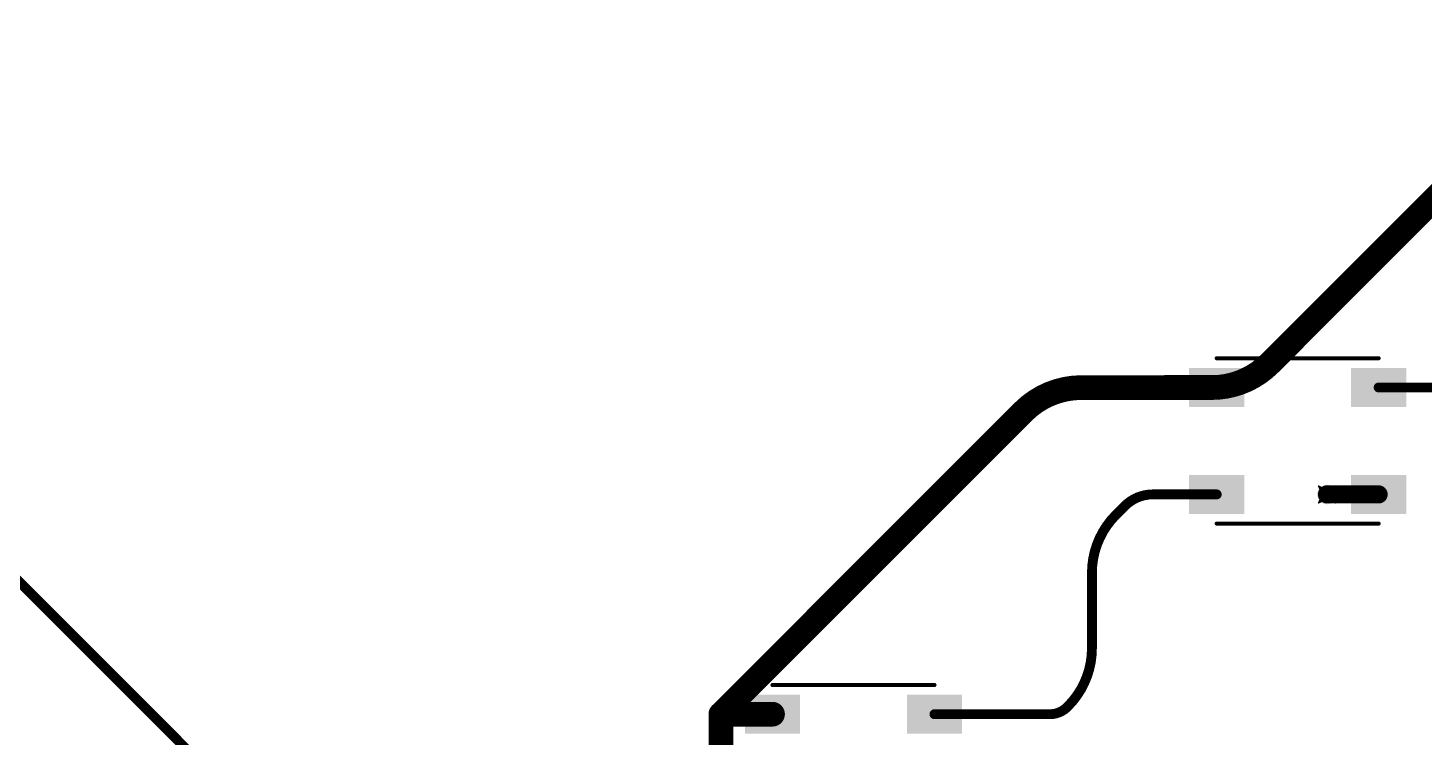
# Model space of a CAD drawing. Header units: inches. Extents: x -11 to 1110, y -7 to 455.
# Drawn here: x 111.85 to 154.96, y 221.3 to 243.18 of the extents above; entities that cross this region are included whole.
import ezdxf

# ---------------------------------------------------------------- set-up
doc = ezdxf.new("R2010")
doc.units = ezdxf.units.IN
for name, color, linetype in [('Bottom Layer', 5, 'Continuous'), ('Drill Drawing', 1, 'Continuous'), ('Top Layer', 1, 'Continuous'), ('Top Overlay', 2, 'Continuous'), ('Top Paste', 8, 'Continuous'), ('Top Solder', 216, 'Continuous'), ('Via Holes', 16, 'Continuous')]:
    doc.layers.add(name, color=color, linetype=linetype)

# ---------------------------------------------------------------- blocks, each defined once
blk = doc.blocks.new('WS2812B_B_W_180')
at = {"layer": 'Top Layer'}
for points in [[(-3.24999985, 2.15000078), (-1.75000031, 2.15000078), (-1.75000031, 1.15000278), (-3.24999985, 1.15000278)], [(3.24999985, 1.15000278), (1.75000031, 1.15000278), (1.75000031, 2.15000078), (3.24999985, 2.15000078)], [(-3.24999985, -1.15000024), (-1.75000031, -1.15000024), (-1.75000031, -2.14999824), (-3.24999985, -2.14999824)], [(1.75000031, -1.15000024), (3.24999985, -1.15000024), (3.24999985, -2.14999824), (1.75000031, -2.14999824)]]:
    blk.add_hatch(color=1, dxfattribs=at).paths.add_polyline_path(points)
at = {"layer": 'Top Paste'}
for points in [[(-3.24999985, 2.15000078), (-1.75000031, 2.15000078), (-1.75000031, 1.15000278), (-3.24999985, 1.15000278)], [(3.24999985, 1.15000278), (1.75000031, 1.15000278), (1.75000031, 2.15000078), (3.24999985, 2.15000078)], [(-3.24999985, -1.15000024), (-1.75000031, -1.15000024), (-1.75000031, -2.14999824), (-3.24999985, -2.14999824)], [(1.75000031, -1.15000024), (3.24999985, -1.15000024), (3.24999985, -2.14999824), (1.75000031, -2.14999824)]]:
    blk.add_hatch(color=8, dxfattribs=at).paths.add_polyline_path(points)
at = {"layer": 'Top Solder'}
for points in [[(-3.35159985, 2.25160078), (-1.64840031, 2.25160078), (-1.64840031, 1.04840278), (-3.35159985, 1.04840278)], [(3.35159985, 1.04840278), (1.64840031, 1.04840278), (1.64840031, 2.25160078), (3.35159985, 2.25160078)], [(-3.35159985, -1.04840024), (-1.64840031, -1.04840024), (-1.64840031, -2.25159824), (-3.35159985, -2.25159824)], [(1.64840031, -1.04840024), (3.35159985, -1.04840024), (3.35159985, -2.25159824), (1.64840031, -2.25159824)]]:
    blk.add_hatch(color=216, dxfattribs=at).paths.add_polyline_path(points)
at = {"layer": 'Top Overlay'}
for points in [[(-2.50000008, 2.55080008, 0.127, 0.127, 0), (2.50000008, 2.55080008, 0.127, 0.127, 0)], [(-3.556, 1.8034, 0.254, 0.254, 0), (-3.429, 1.6764, 0.254, 0.254, 0)], [(-3.556, 1.5494, 0.254, 0.254, 0), (-3.556, 1.8034, 0.254, 0.254, 0)], [(-3.556, 1.5494, 0.254, 0.254, 0), (-3.429, 1.6764, 0.254, 0.254, 0)], [(-2.50000008, -2.55079754, 0.127, 0.127, 0), (2.50000008, -2.55079754, 0.127, 0.127, 0)]]:
    blk.add_lwpolyline(points, format="xyseb", dxfattribs=at)
for points in [[(-2.53175008, 2.55080008, 0.0635, 0.0635, 1), (-2.46825008, 2.55080008, 0.0635, 0.0635, 1)], [(2.46825008, 2.55080008, 0.0635, 0.0635, 1), (2.53175008, 2.55080008, 0.0635, 0.0635, 1)], [(-3.619499999999999, 1.8034, 0.127, 0.127, 1), (-3.4925, 1.8034, 0.127, 0.127, 1)], [(-3.619499999999999, 1.8034, 0.127, 0.127, 1), (-3.4925, 1.8034, 0.127, 0.127, 1)], [(-3.4925, 1.6764, 0.127, 0.127, 1), (-3.3655, 1.6764, 0.127, 0.127, 1)], [(-3.4925, 1.6764, 0.127, 0.127, 1), (-3.3655, 1.6764, 0.127, 0.127, 1)], [(-3.619499999999999, 1.5494, 0.127, 0.127, 1), (-3.4925, 1.5494, 0.127, 0.127, 1)], [(-3.619499999999999, 1.5494, 0.127, 0.127, 1), (-3.4925, 1.5494, 0.127, 0.127, 1)], [(-2.53175008, -2.55079754, 0.0635, 0.0635, 1), (-2.46825008, -2.55079754, 0.0635, 0.0635, 1)], [(2.46825008, -2.55079754, 0.0635, 0.0635, 1), (2.53175008, -2.55079754, 0.0635, 0.0635, 1)]]:
    blk.add_lwpolyline(points, format="xyseb", close=True, dxfattribs=at)
blk = doc.blocks.new('WS2812B_B_W_189')
at = {"layer": 'Top Layer'}
for points in [[(-3.24999985, 2.15000078), (-1.75000031, 2.15000078), (-1.75000031, 1.15000278), (-3.24999985, 1.15000278)], [(3.24999985, 1.15000278), (1.75000031, 1.15000278), (1.75000031, 2.15000078), (3.24999985, 2.15000078)], [(-3.24999985, -1.15000024), (-1.75000031, -1.15000024), (-1.75000031, -2.14999824), (-3.24999985, -2.14999824)], [(1.75000031, -1.15000024), (3.24999985, -1.15000024), (3.24999985, -2.14999824), (1.75000031, -2.14999824)]]:
    blk.add_hatch(color=1, dxfattribs=at).paths.add_polyline_path(points)
at = {"layer": 'Top Paste'}
for points in [[(-3.24999985, 2.15000078), (-1.75000031, 2.15000078), (-1.75000031, 1.15000278), (-3.24999985, 1.15000278)], [(3.24999985, 1.15000278), (1.75000031, 1.15000278), (1.75000031, 2.15000078), (3.24999985, 2.15000078)], [(-3.24999985, -1.15000024), (-1.75000031, -1.15000024), (-1.75000031, -2.14999824), (-3.24999985, -2.14999824)], [(1.75000031, -1.15000024), (3.24999985, -1.15000024), (3.24999985, -2.14999824), (1.75000031, -2.14999824)]]:
    blk.add_hatch(color=8, dxfattribs=at).paths.add_polyline_path(points)
at = {"layer": 'Top Solder'}
for points in [[(-3.35159985, 2.25160078), (-1.64840031, 2.25160078), (-1.64840031, 1.04840278), (-3.35159985, 1.04840278)], [(3.35159985, 1.04840278), (1.64840031, 1.04840278), (1.64840031, 2.25160078), (3.35159985, 2.25160078)], [(-3.35159985, -1.04840024), (-1.64840031, -1.04840024), (-1.64840031, -2.25159824), (-3.35159985, -2.25159824)], [(1.64840031, -1.04840024), (3.35159985, -1.04840024), (3.35159985, -2.25159824), (1.64840031, -2.25159824)]]:
    blk.add_hatch(color=216, dxfattribs=at).paths.add_polyline_path(points)
at = {"layer": 'Top Overlay'}
for points in [[(-2.50000008, 2.55080008, 0.127, 0.127, 0), (2.50000008, 2.55080008, 0.127, 0.127, 0)], [(-3.556, 1.8034, 0.254, 0.254, 0), (-3.429, 1.6764, 0.254, 0.254, 0)], [(-3.556, 1.5494, 0.254, 0.254, 0), (-3.556, 1.8034, 0.254, 0.254, 0)], [(-3.556, 1.5494, 0.254, 0.254, 0), (-3.429, 1.6764, 0.254, 0.254, 0)], [(-2.50000008, -2.55079754, 0.127, 0.127, 0), (2.50000008, -2.55079754, 0.127, 0.127, 0)]]:
    blk.add_lwpolyline(points, format="xyseb", dxfattribs=at)
for points in [[(-2.53175008, 2.55080008, 0.0635, 0.0635, 1), (-2.46825008, 2.55080008, 0.0635, 0.0635, 1)], [(2.46825008, 2.55080008, 0.0635, 0.0635, 1), (2.53175008, 2.55080008, 0.0635, 0.0635, 1)], [(-3.619499999999999, 1.8034, 0.127, 0.127, 1), (-3.4925, 1.8034, 0.127, 0.127, 1)], [(-3.619499999999999, 1.8034, 0.127, 0.127, 1), (-3.4925, 1.8034, 0.127, 0.127, 1)], [(-3.4925, 1.6764, 0.127, 0.127, 1), (-3.3655, 1.6764, 0.127, 0.127, 1)], [(-3.4925, 1.6764, 0.127, 0.127, 1), (-3.3655, 1.6764, 0.127, 0.127, 1)], [(-3.619499999999999, 1.5494, 0.127, 0.127, 1), (-3.4925, 1.5494, 0.127, 0.127, 1)], [(-3.619499999999999, 1.5494, 0.127, 0.127, 1), (-3.4925, 1.5494, 0.127, 0.127, 1)], [(-2.53175008, -2.55079754, 0.0635, 0.0635, 1), (-2.46825008, -2.55079754, 0.0635, 0.0635, 1)], [(2.46825008, -2.55079754, 0.0635, 0.0635, 1), (2.53175008, -2.55079754, 0.0635, 0.0635, 1)]]:
    blk.add_lwpolyline(points, format="xyseb", close=True, dxfattribs=at)

msp = doc.modelspace()

# ---------------------------------------------------------------- hatches: boundary and pattern name
at = {"layer": 'Bottom Layer'}
h = msp.add_hatch(color=5, dxfattribs=at)
edge = h.paths.add_edge_path()
edge.add_arc((146.96116912, 232.0820098), 0.2999994, 0, 360)
h = msp.add_hatch(color=5, dxfattribs=at)
edge = h.paths.add_edge_path()
edge.add_arc((151.96116928, 228.78200878), 0.2999994, 0, 360)
h = msp.add_hatch(color=5, dxfattribs=at)
edge = h.paths.add_edge_path()
edge.add_arc((133.24516912, 221.9982098), 0.2999994, 0, 360)
at = {"layer": 'Top Layer'}
h = msp.add_hatch(color=1, dxfattribs=at)
edge = h.paths.add_edge_path()
edge.add_arc((146.96116912, 232.0820098), 0.2999994, 0, 360)
h = msp.add_hatch(color=1, dxfattribs=at)
edge = h.paths.add_edge_path()
edge.add_arc((151.96116928, 228.78200878), 0.2999994, 0, 360)
h = msp.add_hatch(color=1, dxfattribs=at)
edge = h.paths.add_edge_path()
edge.add_arc((133.24516912, 221.9982098), 0.2999994, 0, 360)
at = {"layer": 'Via Holes'}
h = msp.add_hatch(color=7, dxfattribs=at)
edge = h.paths.add_edge_path()
edge.add_arc((146.96116912, 232.0820098), 0.1499997, 0, 360)
h = msp.add_hatch(color=7, dxfattribs=at)
edge = h.paths.add_edge_path()
edge.add_arc((151.96116928, 228.78200878), 0.1499997, 0, 360)
h = msp.add_hatch(color=7, dxfattribs=at)
edge = h.paths.add_edge_path()
edge.add_arc((133.24516912, 221.9982098), 0.1499997, 0, 360)

# ---------------------------------------------------------------- linework, layer by layer
at = {"layer": 'Bottom Layer'}
for points in [[(150.19431734, 232.82595802, 0.7619999999999999, 0.7619999999999999, 0), (160.16916912, 242.8008098, 0.7619999999999999, 0.7619999999999999, 0)], [(150.19431734, 232.82595802, 0.7619999999999999, 0.7619999999999999, -0.198912367379658), (148.39826556, 232.0820098, 0.7619999999999999, 0.7619999999999999, 0)], [(142.5850209, 231.33806158, 0.7619999999999999, 0.7619999999999999, -0.198912367379658), (144.38107268, 232.0820098, 0.7619999999999999, 0.7619999999999999, 0)], [(144.38107268, 232.0820098, 0.7619999999999999, 0.7619999999999999, 0), (146.96116912, 232.0820098, 0.7619999999999999, 0.7619999999999999, 0)], [(146.96116912, 232.0820098, 0.7619999999999999, 0.7619999999999999, 0), (148.39826556, 232.0820098, 0.7619999999999999, 0.7619999999999999, 0)], [(133.24516912, 221.9982098, 0.7619999999999999, 0.7619999999999999, 0), (142.5850209, 231.33806158, 0.7619999999999999, 0.7619999999999999, 0)], [(110.1598, 227.5078, 0.3048, 0.3048, 0), (187.4266, 150.241, 0.3048, 0.3048, 0)], [(133.24516912, 211.08793444, 0.7619999999999999, 0.7619999999999999, 0), (133.24516912, 221.9982098, 0.7619999999999999, 0.7619999999999999, 0)]]:
    msp.add_lwpolyline(points, format="xyseb", dxfattribs=at)
for points in [[(150.00381734, 232.82595802, 0.3809999999999999, 0.3809999999999999, 1), (150.38481734, 232.82595802, 0.3809999999999999, 0.3809999999999999, 1)], [(150.00381734, 232.82595802, 0.3809999999999999, 0.3809999999999999, 1), (150.38481734, 232.82595802, 0.3809999999999999, 0.3809999999999999, 1)], [(144.19057268, 232.0820098, 0.3809999999999999, 0.3809999999999999, 1), (144.57157268, 232.0820098, 0.3809999999999999, 0.3809999999999999, 1)], [(144.19057268, 232.0820098, 0.3809999999999999, 0.3809999999999999, 1), (144.57157268, 232.0820098, 0.3809999999999999, 0.3809999999999999, 1)], [(146.77066912, 232.0820098, 0.3809999999999999, 0.3809999999999999, 1), (147.15166912, 232.0820098, 0.3809999999999999, 0.3809999999999999, 1)], [(146.77066912, 232.0820098, 0.3809999999999999, 0.3809999999999999, 1), (147.15166912, 232.0820098, 0.3809999999999999, 0.3809999999999999, 1)], [(148.20776556, 232.0820098, 0.3809999999999999, 0.3809999999999999, 1), (148.58876556, 232.0820098, 0.3809999999999999, 0.3809999999999999, 1)], [(148.20776556, 232.0820098, 0.3809999999999999, 0.3809999999999999, 1), (148.58876556, 232.0820098, 0.3809999999999999, 0.3809999999999999, 1)], [(142.3945209, 231.33806158, 0.3809999999999999, 0.3809999999999999, 1), (142.7755209, 231.33806158, 0.3809999999999999, 0.3809999999999999, 1)], [(142.3945209, 231.33806158, 0.3809999999999999, 0.3809999999999999, 1), (142.7755209, 231.33806158, 0.3809999999999999, 0.3809999999999999, 1)], [(133.05466912, 221.9982098, 0.3809999999999999, 0.3809999999999999, 1), (133.43566912, 221.9982098, 0.3809999999999999, 0.3809999999999999, 1)], [(133.05466912, 221.9982098, 0.3809999999999999, 0.3809999999999999, 1), (133.43566912, 221.9982098, 0.3809999999999999, 0.3809999999999999, 1)]]:
    msp.add_lwpolyline(points, format="xyseb", close=True, dxfattribs=at)
at = {"layer": 'Drill Drawing'}
for points in [[(146.70716912, 232.3360098, 0.0508, 0.0508, 0), (146.96116912, 232.2090098, 0.0508, 0.0508, 0)], [(146.70716912, 232.3360098, 0.0508, 0.0508, 0), (146.83416912, 232.0820098, 0.0508, 0.0508, 0)], [(146.70716912, 231.8280098, 0.0508, 0.0508, 0), (146.83416912, 232.0820098, 0.0508, 0.0508, 0)], [(146.70716912, 231.8280098, 0.0508, 0.0508, 0), (146.96116912, 231.9550098, 0.0508, 0.0508, 0)], [(146.96116912, 232.2090098, 0.0508, 0.0508, 0), (147.21516912, 232.3360098, 0.0508, 0.0508, 0)], [(146.96116912, 231.9550098, 0.0508, 0.0508, 0), (147.21516912, 231.8280098, 0.0508, 0.0508, 0)], [(147.08816912, 232.0820098, 0.0508, 0.0508, 0), (147.21516912, 232.3360098, 0.0508, 0.0508, 0)], [(147.08816912, 232.0820098, 0.0508, 0.0508, 0), (147.21516912, 231.8280098, 0.0508, 0.0508, 0)], [(151.70716928, 229.03600878, 0.0508, 0.0508, 0), (151.96116928, 228.90900878, 0.0508, 0.0508, 0)], [(151.70716928, 229.03600878, 0.0508, 0.0508, 0), (151.83416928, 228.78200878, 0.0508, 0.0508, 0)], [(151.96116928, 228.90900878, 0.0508, 0.0508, 0), (152.21516928, 229.03600878, 0.0508, 0.0508, 0)], [(152.08816928, 228.78200878, 0.0508, 0.0508, 0), (152.21516928, 229.03600878, 0.0508, 0.0508, 0)], [(151.70716928, 228.52800878, 0.0508, 0.0508, 0), (151.83416928, 228.78200878, 0.0508, 0.0508, 0)], [(151.70716928, 228.52800878, 0.0508, 0.0508, 0), (151.96116928, 228.65500878, 0.0508, 0.0508, 0)], [(151.96116928, 228.65500878, 0.0508, 0.0508, 0), (152.21516928, 228.52800878, 0.0508, 0.0508, 0)], [(152.08816928, 228.78200878, 0.0508, 0.0508, 0), (152.21516928, 228.52800878, 0.0508, 0.0508, 0)], [(132.99116912, 222.2522098, 0.0508, 0.0508, 0), (133.24516912, 222.1252098, 0.0508, 0.0508, 0)], [(132.99116912, 222.2522098, 0.0508, 0.0508, 0), (133.11816912, 221.9982098, 0.0508, 0.0508, 0)], [(133.24516912, 222.1252098, 0.0508, 0.0508, 0), (133.49916912, 222.2522098, 0.0508, 0.0508, 0)], [(133.37216912, 221.9982098, 0.0508, 0.0508, 0), (133.49916912, 222.2522098, 0.0508, 0.0508, 0)], [(132.99116912, 221.7442098, 0.0508, 0.0508, 0), (133.11816912, 221.9982098, 0.0508, 0.0508, 0)], [(132.99116912, 221.7442098, 0.0508, 0.0508, 0), (133.24516912, 221.8712098, 0.0508, 0.0508, 0)], [(133.24516912, 221.8712098, 0.0508, 0.0508, 0), (133.49916912, 221.7442098, 0.0508, 0.0508, 0)], [(133.37216912, 221.9982098, 0.0508, 0.0508, 0), (133.49916912, 221.7442098, 0.0508, 0.0508, 0)]]:
    msp.add_lwpolyline(points, format="xyseb", dxfattribs=at)
for points in [[(146.69446912, 232.3360098, 0.0254, 0.0254, 1), (146.71986912, 232.3360098, 0.0254, 0.0254, 1)], [(146.69446912, 232.3360098, 0.0254, 0.0254, 1), (146.71986912, 232.3360098, 0.0254, 0.0254, 1)], [(146.82146912, 232.0820098, 0.0254, 0.0254, 1), (146.84686912, 232.0820098, 0.0254, 0.0254, 1)], [(146.82146912, 232.0820098, 0.0254, 0.0254, 1), (146.84686912, 232.0820098, 0.0254, 0.0254, 1)], [(146.94846912, 232.2090098, 0.0254, 0.0254, 1), (146.97386912, 232.2090098, 0.0254, 0.0254, 1)], [(146.94846912, 232.2090098, 0.0254, 0.0254, 1), (146.97386912, 232.2090098, 0.0254, 0.0254, 1)], [(146.94846912, 231.9550098, 0.0254, 0.0254, 1), (146.97386912, 231.9550098, 0.0254, 0.0254, 1)], [(146.94846912, 231.9550098, 0.0254, 0.0254, 1), (146.97386912, 231.9550098, 0.0254, 0.0254, 1)], [(147.07546912, 232.0820098, 0.0254, 0.0254, 1), (147.10086912, 232.0820098, 0.0254, 0.0254, 1)], [(147.07546912, 232.0820098, 0.0254, 0.0254, 1), (147.10086912, 232.0820098, 0.0254, 0.0254, 1)], [(147.20246912, 232.3360098, 0.0254, 0.0254, 1), (147.22786912, 232.3360098, 0.0254, 0.0254, 1)], [(147.20246912, 232.3360098, 0.0254, 0.0254, 1), (147.22786912, 232.3360098, 0.0254, 0.0254, 1)], [(146.69446912, 231.8280098, 0.0254, 0.0254, 1), (146.71986912, 231.8280098, 0.0254, 0.0254, 1)], [(146.69446912, 231.8280098, 0.0254, 0.0254, 1), (146.71986912, 231.8280098, 0.0254, 0.0254, 1)], [(147.20246912, 231.8280098, 0.0254, 0.0254, 1), (147.22786912, 231.8280098, 0.0254, 0.0254, 1)], [(147.20246912, 231.8280098, 0.0254, 0.0254, 1), (147.22786912, 231.8280098, 0.0254, 0.0254, 1)], [(151.69446928, 229.03600878, 0.0254, 0.0254, 1), (151.71986928, 229.03600878, 0.0254, 0.0254, 1)], [(151.69446928, 229.03600878, 0.0254, 0.0254, 1), (151.71986928, 229.03600878, 0.0254, 0.0254, 1)], [(151.94846928, 228.90900878, 0.0254, 0.0254, 1), (151.97386928, 228.90900878, 0.0254, 0.0254, 1)], [(151.94846928, 228.90900878, 0.0254, 0.0254, 1), (151.97386928, 228.90900878, 0.0254, 0.0254, 1)], [(152.20246928, 229.03600878, 0.0254, 0.0254, 1), (152.22786928, 229.03600878, 0.0254, 0.0254, 1)], [(152.20246928, 229.03600878, 0.0254, 0.0254, 1), (152.22786928, 229.03600878, 0.0254, 0.0254, 1)], [(151.69446928, 228.52800878, 0.0254, 0.0254, 1), (151.71986928, 228.52800878, 0.0254, 0.0254, 1)], [(151.69446928, 228.52800878, 0.0254, 0.0254, 1), (151.71986928, 228.52800878, 0.0254, 0.0254, 1)], [(151.82146928, 228.78200878, 0.0254, 0.0254, 1), (151.84686928, 228.78200878, 0.0254, 0.0254, 1)], [(151.82146928, 228.78200878, 0.0254, 0.0254, 1), (151.84686928, 228.78200878, 0.0254, 0.0254, 1)], [(151.94846928, 228.65500878, 0.0254, 0.0254, 1), (151.97386928, 228.65500878, 0.0254, 0.0254, 1)], [(151.94846928, 228.65500878, 0.0254, 0.0254, 1), (151.97386928, 228.65500878, 0.0254, 0.0254, 1)], [(152.07546928, 228.78200878, 0.0254, 0.0254, 1), (152.10086928, 228.78200878, 0.0254, 0.0254, 1)], [(152.07546928, 228.78200878, 0.0254, 0.0254, 1), (152.10086928, 228.78200878, 0.0254, 0.0254, 1)], [(152.20246928, 228.52800878, 0.0254, 0.0254, 1), (152.22786928, 228.52800878, 0.0254, 0.0254, 1)], [(152.20246928, 228.52800878, 0.0254, 0.0254, 1), (152.22786928, 228.52800878, 0.0254, 0.0254, 1)], [(132.97846912, 222.2522098, 0.0254, 0.0254, 1), (133.00386912, 222.2522098, 0.0254, 0.0254, 1)], [(132.97846912, 222.2522098, 0.0254, 0.0254, 1), (133.00386912, 222.2522098, 0.0254, 0.0254, 1)], [(133.23246912, 222.1252098, 0.0254, 0.0254, 1), (133.25786912, 222.1252098, 0.0254, 0.0254, 1)], [(133.23246912, 222.1252098, 0.0254, 0.0254, 1), (133.25786912, 222.1252098, 0.0254, 0.0254, 1)], [(133.48646912, 222.2522098, 0.0254, 0.0254, 1), (133.51186912, 222.2522098, 0.0254, 0.0254, 1)], [(133.48646912, 222.2522098, 0.0254, 0.0254, 1), (133.51186912, 222.2522098, 0.0254, 0.0254, 1)], [(132.97846912, 221.7442098, 0.0254, 0.0254, 1), (133.00386912, 221.7442098, 0.0254, 0.0254, 1)], [(132.97846912, 221.7442098, 0.0254, 0.0254, 1), (133.00386912, 221.7442098, 0.0254, 0.0254, 1)], [(133.10546912, 221.9982098, 0.0254, 0.0254, 1), (133.13086912, 221.9982098, 0.0254, 0.0254, 1)], [(133.10546912, 221.9982098, 0.0254, 0.0254, 1), (133.13086912, 221.9982098, 0.0254, 0.0254, 1)], [(133.23246912, 221.8712098, 0.0254, 0.0254, 1), (133.25786912, 221.8712098, 0.0254, 0.0254, 1)], [(133.23246912, 221.8712098, 0.0254, 0.0254, 1), (133.25786912, 221.8712098, 0.0254, 0.0254, 1)], [(133.35946912, 221.9982098, 0.0254, 0.0254, 1), (133.38486912, 221.9982098, 0.0254, 0.0254, 1)], [(133.35946912, 221.9982098, 0.0254, 0.0254, 1), (133.38486912, 221.9982098, 0.0254, 0.0254, 1)], [(133.48646912, 221.7442098, 0.0254, 0.0254, 1), (133.51186912, 221.7442098, 0.0254, 0.0254, 1)], [(133.48646912, 221.7442098, 0.0254, 0.0254, 1), (133.51186912, 221.7442098, 0.0254, 0.0254, 1)]]:
    msp.add_lwpolyline(points, format="xyseb", close=True, dxfattribs=at)
at = {"layer": 'Top Layer'}
for points in [[(146.96116912, 232.0854007, 0.7619999999999999, 0.7619999999999999, 0), (148.55679966, 232.0854007, 0.7619999999999999, 0.7619999999999999, 0)], [(153.55679982, 232.0854007, 0.3048, 0.3048, 0), (155.63210174, 232.0854007, 0.3048, 0.3048, 0)], [(145.7167012, 228.42670088, 0.3048, 0.3048, -0.1987588759382798), (146.5834, 228.78539968, 0.3048, 0.3048, 0)], [(146.5834, 228.78539968, 0.3048, 0.3048, 0), (148.55679966, 228.78539968, 0.3048, 0.3048, 0)], [(151.96116928, 228.78539968, 0.5588, 0.5588, 0), (153.55679982, 228.78539968, 0.5588, 0.5588, 0)], [(145.44774822, 228.1577479, 0.3048, 0.3048, 0), (145.71619066, 228.42619034, 0.3048, 0.3048, 0)], [(145.71618812, 228.42619034, 0.3048, 0.3048, -0.0001476538577343004), (145.7167012, 228.42670088, 0.3048, 0.3048, 0)], [(144.7038, 226.36169612, 0.3048, 0.3048, -0.198912367379658), (145.44774822, 228.1577479, 0.3048, 0.3048, 0)], [(144.7038, 224.03870356, 0.3048, 0.3048, 0), (144.7038, 226.36169612, 0.3048, 0.3048, 0)], [(144.7038, 224.03870356, 0.3048, 0.3048, -0.198912367379658), (143.95985178, 222.24265178, 0.3048, 0.3048, 0)], [(133.24516912, 222.0016007, 0.7619999999999999, 0.7619999999999999, 0), (134.84079966, 222.0016007, 0.7619999999999999, 0.7619999999999999, 0)], [(139.84079982, 222.0016007, 0.3048, 0.3048, 0), (143.40343176, 222.0016007, 0.3048, 0.3048, 0)], [(143.9418, 222.2246, 0.3048, 0.3048, -0.198912367379658), (143.40343176, 222.0016007, 0.3048, 0.3048, 0)], [(143.9418, 222.2246, 0.3048, 0.3048, 0), (143.95985178, 222.24265178, 0.3048, 0.3048, 0)]]:
    msp.add_lwpolyline(points, format="xyseb", dxfattribs=at)
for points in [[(146.77066912, 232.0854007, 0.3809999999999999, 0.3809999999999999, 1), (147.15166912, 232.0854007, 0.3809999999999999, 0.3809999999999999, 1)], [(148.36629966, 232.0854007, 0.3809999999999999, 0.3809999999999999, 1), (148.74729966, 232.0854007, 0.3809999999999999, 0.3809999999999999, 1)], [(153.48059982, 232.0854007, 0.1524, 0.1524, 1), (153.63299982, 232.0854007, 0.1524, 0.1524, 1)], [(146.5072, 228.78539968, 0.1524, 0.1524, 1), (146.6596, 228.78539968, 0.1524, 0.1524, 1)], [(146.5072, 228.78539968, 0.1524, 0.1524, 1), (146.6596, 228.78539968, 0.1524, 0.1524, 1)], [(148.48059966, 228.78539968, 0.1524, 0.1524, 1), (148.63299966, 228.78539968, 0.1524, 0.1524, 1)], [(151.82146928, 228.78539968, 0.2794, 0.2794, 1), (152.10086928, 228.78539968, 0.2794, 0.2794, 1)], [(153.41709982, 228.78539968, 0.2794, 0.2794, 1), (153.69649982, 228.78539968, 0.2794, 0.2794, 1)], [(145.63998812, 228.42619034, 0.1524, 0.1524, 1), (145.79238812, 228.42619034, 0.1524, 0.1524, 1)], [(145.63999066, 228.42619034, 0.1524, 0.1524, 1), (145.79239066, 228.42619034, 0.1524, 0.1524, 1)], [(145.6405012, 228.42670088, 0.1524, 0.1524, 1), (145.7929012, 228.42670088, 0.1524, 0.1524, 1)], [(145.6405012, 228.42670088, 0.1524, 0.1524, 1), (145.7929012, 228.42670088, 0.1524, 0.1524, 1)], [(145.37154822, 228.1577479, 0.1524, 0.1524, 1), (145.52394822, 228.1577479, 0.1524, 0.1524, 1)], [(145.37154822, 228.1577479, 0.1524, 0.1524, 1), (145.52394822, 228.1577479, 0.1524, 0.1524, 1)], [(144.6276, 226.36169612, 0.1524, 0.1524, 1), (144.78, 226.36169612, 0.1524, 0.1524, 1)], [(144.6276, 226.36169612, 0.1524, 0.1524, 1), (144.78, 226.36169612, 0.1524, 0.1524, 1)], [(144.6276, 224.03870356, 0.1524, 0.1524, 1), (144.78, 224.03870356, 0.1524, 0.1524, 1)], [(144.6276, 224.03870356, 0.1524, 0.1524, 1), (144.78, 224.03870356, 0.1524, 0.1524, 1)], [(133.05466912, 222.0016007, 0.3809999999999999, 0.3809999999999999, 1), (133.43566912, 222.0016007, 0.3809999999999999, 0.3809999999999999, 1)], [(134.65029966, 222.0016007, 0.3809999999999999, 0.3809999999999999, 1), (135.03129966, 222.0016007, 0.3809999999999999, 0.3809999999999999, 1)], [(139.76459982, 222.0016007, 0.1524, 0.1524, 1), (139.91699982, 222.0016007, 0.1524, 0.1524, 1)], [(143.32723176, 222.0016007, 0.1524, 0.1524, 1), (143.47963176, 222.0016007, 0.1524, 0.1524, 1)], [(143.32723176, 222.0016007, 0.1524, 0.1524, 1), (143.47963176, 222.0016007, 0.1524, 0.1524, 1)], [(143.8656, 222.2246, 0.1524, 0.1524, 1), (144.018, 222.2246, 0.1524, 0.1524, 1)], [(143.8656, 222.2246, 0.1524, 0.1524, 1), (144.018, 222.2246, 0.1524, 0.1524, 1)], [(143.88365178, 222.24265178, 0.1524, 0.1524, 1), (144.03605178, 222.24265178, 0.1524, 0.1524, 1)], [(143.88365178, 222.24265178, 0.1524, 0.1524, 1), (144.03605178, 222.24265178, 0.1524, 0.1524, 1)]]:
    msp.add_lwpolyline(points, format="xyseb", close=True, dxfattribs=at)

# ---------------------------------------------------------------- block references
for name, p in [('WS2812B_B_W_189', (151.05679974, 230.43539892)), ('WS2812B_B_W_180', (137.34079974, 220.35159892))]:
    msp.add_blockref(name, p)

doc.saveas('drawing.dxf')
